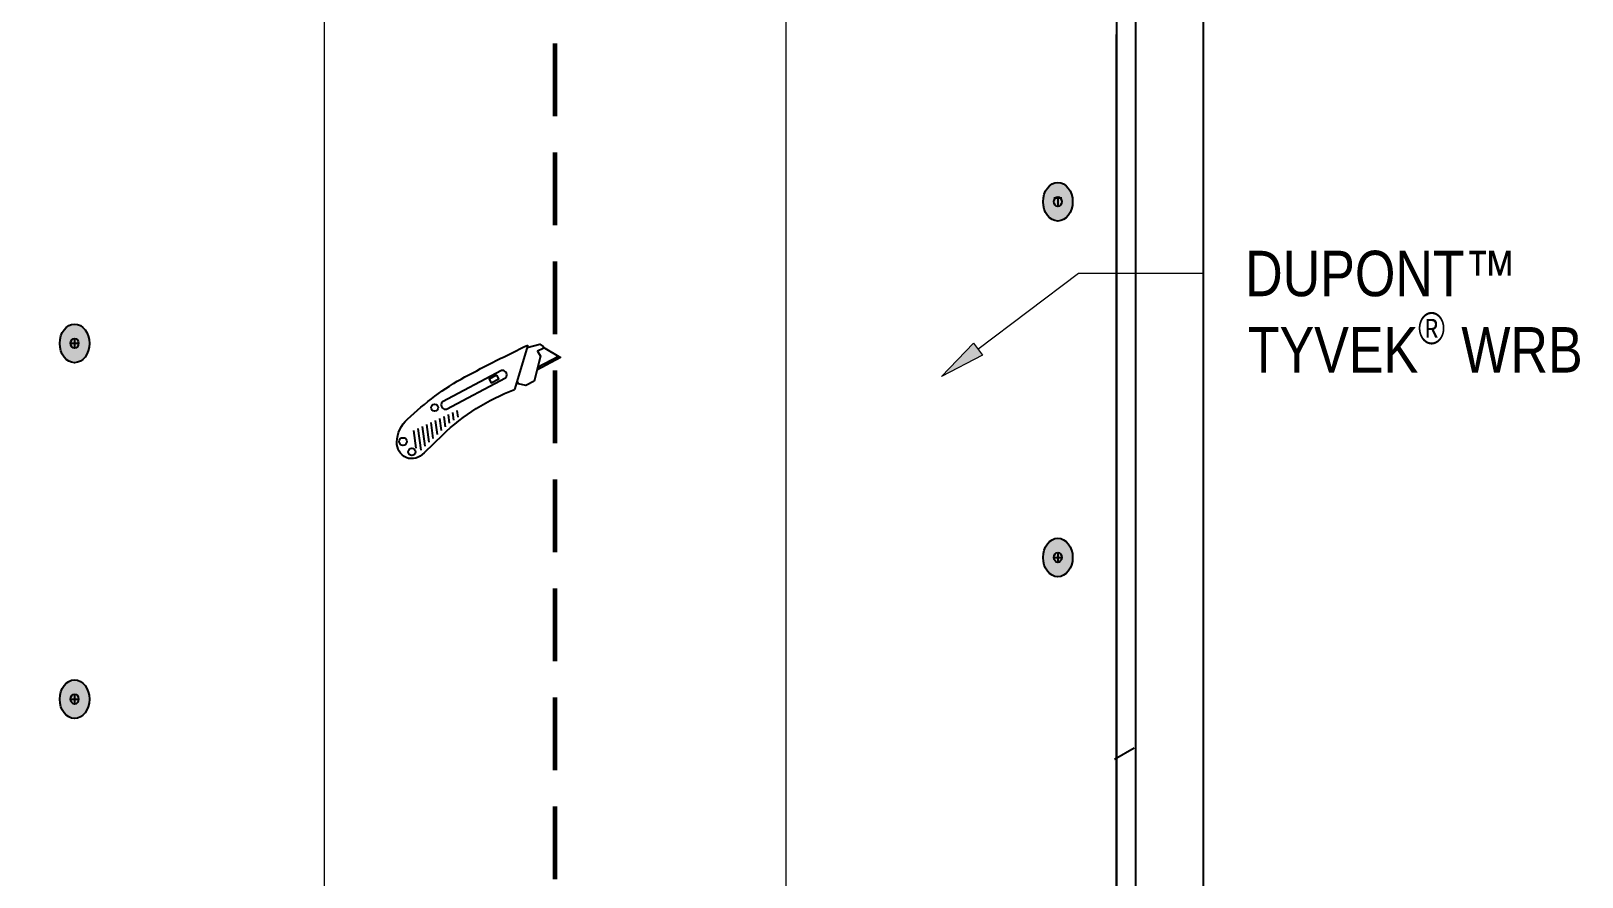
# Model space of a CAD drawing. Header units: inches. Extents: x -20.8 to 74.7, y -53.7 to 19.1.
# Drawn here: x -5.74 to -0.4, y -4.94 to -2.03 of the extents above; entities that cross this region are included whole.
import ezdxf

# ---------------------------------------------------------------- set-up
doc = ezdxf.new("R2010")
doc.units = ezdxf.units.IN
doc.header["$MEASUREMENT"] = 0
doc.linetypes.add('AI-Linetype-10', pattern=[0.375113, 0.250075, -0.125038])
for name, color, linetype, lineweight in [('.ATI-TEXT', 7, 'Continuous', 0), ('G-ANNO-TTLB', 7, 'Continuous', 0), ('TYVEK', 7, 'Continuous', 0)]:
    doc.layers.add(name, color=color, linetype=linetype, lineweight=lineweight)

# ---------------------------------------------------------------- blocks, each defined once
blk = doc.blocks.new('Block_189')
at = {"layer": 'TYVEK', "true_color": 0x003b71, "transparency": 33554687}
h = blk.add_hatch(color=156, dxfattribs=at)
h.dxf.hatch_style = 2
edge = h.paths.add_edge_path()
edge.add_ellipse((-2.2074, -3.843), major_axis=(0, 0.0664), ratio=0.766948, start_angle=0, end_angle=360)
at = {"layer": 'TYVEK', "color": 252, "lineweight": 25, "true_color": 0x838484}
for p, q in [((-2.221, -3.8426), (-2.1939, -3.8426)), ((-2.2074, -3.8255), (-2.2074, -3.8597))]:
    blk.add_line(p, q, dxfattribs=at)
at = {"layer": 'TYVEK', "color": 18, "lineweight": 25, "true_color": 0x000000}
blk.add_ellipse((-2.2074, -3.843), major_axis=(0, 0.0664), ratio=0.766948, dxfattribs=at)
at = {"layer": 'TYVEK', "color": 252, "lineweight": 25, "true_color": 0x838484}
blk.add_ellipse((-2.2074, -3.8426), major_axis=(0, 0.0171), ratio=0.788846, dxfattribs=at)
blk = doc.blocks.new('Block_190')
at = {"layer": 'TYVEK', "true_color": 0x003b71, "transparency": 33554687}
h = blk.add_hatch(color=156, dxfattribs=at)
h.dxf.hatch_style = 2
edge = h.paths.add_edge_path()
edge.add_ellipse((-2.2074, -2.6187), major_axis=(0, 0.0664), ratio=0.766948, start_angle=0, end_angle=360)
at = {"layer": 'TYVEK', "color": 252, "lineweight": 25, "true_color": 0x838484}
for p, q in [((-2.221, -2.6047), (-2.1939, -2.6047)), ((-2.2074, -2.6011), (-2.2074, -2.6354))]:
    blk.add_line(p, q, dxfattribs=at)
at = {"layer": 'TYVEK', "color": 18, "lineweight": 25, "true_color": 0x000000}
blk.add_ellipse((-2.2074, -2.6187), major_axis=(0, 0.0664), ratio=0.766948, dxfattribs=at)
at = {"layer": 'TYVEK', "color": 252, "lineweight": 25, "true_color": 0x838484}
blk.add_ellipse((-2.2074, -2.6183), major_axis=(0, 0.0171), ratio=0.788846, dxfattribs=at)
blk = doc.blocks.new('Block_186')
at = {"layer": 'TYVEK'}
for name in ['Block_190', 'Block_189']:
    blk.add_blockref(name, (0, 0), dxfattribs=at)
blk = doc.blocks.new('Block_198')
at = {"layer": 'TYVEK', "true_color": 0x003b71, "transparency": 33554687}
h = blk.add_hatch(color=156, dxfattribs=at)
h.dxf.hatch_style = 2
edge = h.paths.add_edge_path()
edge.add_ellipse((-5.5921, -3.1062), major_axis=(0, 0.0664), ratio=0.766948, start_angle=0, end_angle=360)
at = {"layer": 'TYVEK', "color": 252, "lineweight": 25, "true_color": 0x838484}
for p, q in [((-5.5921, -3.0886), (-5.5921, -3.1229)), ((-5.6056, -3.1058), (-5.5786, -3.1058))]:
    blk.add_line(p, q, dxfattribs=at)
at = {"layer": 'TYVEK', "color": 18, "lineweight": 25, "true_color": 0x000000}
blk.add_ellipse((-5.5921, -3.1062), major_axis=(0, 0.0664), ratio=0.766948, dxfattribs=at)
at = {"layer": 'TYVEK', "color": 252, "lineweight": 25, "true_color": 0x838484}
blk.add_ellipse((-5.5921, -3.1058), major_axis=(0, 0.0171), ratio=0.788846, dxfattribs=at)
blk = doc.blocks.new('Block_199')
at = {"layer": 'TYVEK', "true_color": 0x003b71, "transparency": 33554687}
h = blk.add_hatch(color=156, dxfattribs=at)
h.dxf.hatch_style = 2
edge = h.paths.add_edge_path()
edge.add_ellipse((-5.5921, -4.3305), major_axis=(0, 0.0664), ratio=0.766948, start_angle=0, end_angle=360)
at = {"layer": 'TYVEK', "color": 252, "lineweight": 25, "true_color": 0x838484}
for p, q in [((-5.5921, -4.313), (-5.5921, -4.3472)), ((-5.6056, -4.3301), (-5.5786, -4.3301))]:
    blk.add_line(p, q, dxfattribs=at)
at = {"layer": 'TYVEK', "color": 18, "lineweight": 25, "true_color": 0x000000}
blk.add_ellipse((-5.5921, -4.3305), major_axis=(0, 0.0664), ratio=0.766948, dxfattribs=at)
at = {"layer": 'TYVEK', "color": 252, "lineweight": 25, "true_color": 0x838484}
blk.add_ellipse((-5.5921, -4.3301), major_axis=(0, 0.0171), ratio=0.788846, dxfattribs=at)
blk = doc.blocks.new('Block_193')
at = {"layer": 'TYVEK'}
for name in ['Block_198', 'Block_199']:
    blk.add_blockref(name, (0, 0), dxfattribs=at)
blk = doc.blocks.new('Block_598')
at = {"layer": '.ATI-TEXT', "char_height": 0.2, "attachment_point": 7}
for s, insert in [('\\C18;\\c0;\\FArial Narrow|b0|i0|c1;\\H0.156297;\\W1.000000;DUPONT™', (-1.5627, -2.9459)), ('\\C18;\\c0;\\FArial Narrow|b0|i0|c1;\\H0.109408;\\W1.000000;®', (-0.967, -3.11)), ('\\C18;\\c0;\\FArial Narrow|b0|i0|c1;\\H0.156297;\\W1.000000;TYVEK', (-1.5538, -3.2064)), ('\\C18;\\c0;\\FArial Narrow|b0|i0|c1;\\H0.156297;\\W1.000000; WRB', (-0.8682, -3.2064))]:
    blk.add_mtext(s, dxfattribs=dict(at, insert=insert))
blk = doc.blocks.new('Block_597')
at = {"layer": '.ATI-TEXT', "true_color": 0x000000, "transparency": 33554687}
h = blk.add_hatch(color=18, dxfattribs=at)
h.dxf.hatch_style = 2
h.paths.add_polyline_path([(-2.467, -3.1465), (-2.6076, -3.2195), (-2.4983, -3.1048)])
at = {"layer": '.ATI-TEXT', "color": 18, "lineweight": 0, "true_color": 0x000000}
for p, q in [((-2.4826, -3.1256), (-2.1358, -2.865)), ((-2.1358, -2.865), (-1.7056, -2.865))]:
    blk.add_line(p, q, dxfattribs=at)
at = {"layer": '.ATI-TEXT'}
blk.add_lwpolyline([(-2.467, -3.1465), (-2.6076, -3.2195), (-2.4983, -3.1048), (-2.4983, -3.1048)], close=True, dxfattribs=at)
blk.add_blockref('Block_598', (0, 0), dxfattribs=at)

msp = doc.modelspace()

# ---------------------------------------------------------------- hatches: boundary and pattern name
at = {"layer": 'G-ANNO-TTLB', "true_color": 0xb9529f, "transparency": 33554687}
h = msp.add_hatch(color=233, dxfattribs=at)
edge = h.paths.add_edge_path()
edge.add_spline(control_points=[(20.0342, -15.1346), (20.0342, -15.1346), (-20.6658, -15.1346), (-20.6658, -15.1346), (-20.6658, -15.1346), (-20.6658, 19.0008), (-20.6658, 19.0008), (-20.6658, 19.0008), (20.0342, 19.0008), (20.0342, 19.0008), (20.0342, 19.0008), (20.0342, -15.1346), (20.0342, -15.1346)], knot_values=[0, 0, 0, 0, 1, 1, 1, 2, 2, 2, 3, 3, 3, 4, 4, 4, 4], degree=3, periodic=0)
edge = h.paths.add_edge_path()
edge.add_spline(control_points=[(-20.5408, 18.8757), (-20.5408, 18.8757), (-20.5408, -15.0095), (-20.5408, -15.0095), (-20.5408, -15.0095), (19.9092, -15.0095), (19.9092, -15.0095), (19.9092, -15.0095), (19.9092, 18.8757), (19.9092, 18.8757), (19.9092, 18.8757), (-20.5408, 18.8757), (-20.5408, 18.8757)], knot_values=[0, 0, 0, 0, 1, 1, 1, 2, 2, 2, 3, 3, 3, 4, 4, 4, 4], degree=3, periodic=0)
edge.add_line((-20.5408, 18.8757), (-20.5408, 18.8757))

# ---------------------------------------------------------------- linework, layer by layer
at = {"layer": 'G-ANNO-TTLB'}
for points in [[(20.0342, -15.1346), (20.0342, -15.1346), (-20.6658, -15.1346), (-20.6658, -15.1346), (-20.6658, -15.1346), (-20.6658, 19.0008), (-20.6658, 19.0008), (-20.6658, 19.0008), (20.0342, 19.0008), (20.0342, 19.0008), (20.0342, 19.0008), (20.0342, -15.1346), (20.0342, -15.1346)], [(-20.5408, 18.8757), (-20.5408, 18.8757), (-20.5408, -15.0095), (-20.5408, -15.0095), (-20.5408, -15.0095), (19.9092, -15.0095), (19.9092, -15.0095), (19.9092, -15.0095), (19.9092, 18.8757), (19.9092, 18.8757), (19.9092, 18.8757), (-20.5408, 18.8757), (-20.5408, 18.8757)]]:
    msp.add_open_spline(points, degree=3, knots=[0, 0, 0, 0, 1, 1, 1, 2, 2, 2, 3, 3, 3, 4, 4, 4, 4], dxfattribs=at)
at = {"layer": 'TYVEK', "color": 18, "lineweight": 18, "true_color": 0x000000}
for p, q in [((-4.7317, -5.3943), (-4.7317, -0.8586)), ((-3.1425, -6.3118), (-3.1425, -1.7779))]:
    msp.add_line(p, q, dxfattribs=at)
at = {"layer": 'TYVEK', "color": 33, "lineweight": 25, "true_color": 0xcb9865}
msp.add_line((-1.7056, -7.6445), (-1.7056, -1.0685), dxfattribs=at)
at = {"layer": 'TYVEK', "color": 2, "lineweight": 25, "true_color": 0xf5eb12}
for p, q in [((-1.939, -7.7795), (-1.939, -1.2035)), ((-1.9452, -4.499), (-2.0119, -4.5377))]:
    msp.add_line(p, q, dxfattribs=at)
at = {"layer": 'TYVEK', "color": 18, "lineweight": 25, "true_color": 0x000000}
for p, q in [((-2.0058, -1.2407), (-2.0058, -7.8182)), ((-2.0058, -7.1364), (-2.0058, -2.0433)), ((-4.0316, -3.1119), (-4.0776, -3.265)), ((-3.9262, -3.1508), (-3.9983, -3.1896)), ((-4.3212, -3.3578), (-4.3163, -3.393)), ((-4.3063, -3.351), (-4.3021, -3.3811)), ((-4.2914, -3.3441), (-4.2877, -3.3706)), ((-4.2764, -3.3373), (-4.2732, -3.3602)), ((-4.4258, -3.4055), (-4.4173, -3.4665)), ((-4.4108, -3.3987), (-4.4004, -3.4733)), ((-4.3959, -3.3919), (-4.3864, -3.4599)), ((-4.381, -3.3851), (-4.3724, -3.4465)), ((-4.366, -3.3782), (-4.3584, -3.4331)), ((-4.3511, -3.3714), (-4.3444, -3.4198)), ((-4.3362, -3.3646), (-4.3303, -3.4064)), ((-4.3248, -3.4204), (-4.3892, -3.4822))]:
    msp.add_line(p, q, dxfattribs=at)
at = {"layer": 'TYVEK', "color": 18, "linetype": 'AI-Linetype-10', "lineweight": 60, "true_color": 0x000000}
msp.add_line((-3.9394, -1.3241), (-3.9394, -5.838), dxfattribs=at)
at = {"layer": 'TYVEK', "color": 18, "lineweight": 25, "true_color": 0x000000}
for points in [[(-4.0339, -3.1198), (-3.9905, -3.1082), (-3.9788, -3.1169), (-3.9793, -3.1231), (-3.9986, -3.1325), (-3.9882, -3.1496), (-4.0101, -3.2364), (-4.0385, -3.2509), (-4.0635, -3.2451), (-4.0687, -3.2353)], [(-3.979, -3.1189), (-3.9197, -3.1547), (-4.0006, -3.1987)]]:
    msp.add_lwpolyline(points, dxfattribs=at)
msp.add_lwpolyline([(-4.1385, -3.216), (-4.1645, -3.2297), (-4.158, -3.2421), (-4.132, -3.2283)], close=True, dxfattribs=at)
for centre, radius in [((-4.3526, -3.3271), 0.0122), ((-4.4616, -3.4438), 0.0132), ((-4.4311, -3.4796), 0.0125)]:
    msp.add_circle(centre, radius, dxfattribs=at)
for points in [[(-4.2482, -3.2212), (-4.1768, -3.1832), (-4.1046, -3.1468), (-4.0316, -3.1119)], [(-4.4458, -3.3668), (-4.3863, -3.3101), (-4.3199, -3.2612), (-4.2482, -3.2212)], [(-4.3248, -3.4204), (-4.2539, -3.3523), (-4.1698, -3.2994), (-4.0776, -3.265)], [(-4.4829, -3.4456), (-4.482, -3.4153), (-4.4686, -3.3868), (-4.4458, -3.3668)], [(-4.4509, -3.4993), (-4.4706, -3.4886), (-4.4828, -3.468), (-4.4829, -3.4456)], [(-4.3892, -3.4822), (-4.4039, -3.5007), (-4.4288, -3.5076), (-4.4509, -3.4993)]]:
    msp.add_open_spline(points, degree=3, dxfattribs=at)
msp.add_open_spline([(-4.1087, -3.2248), (-4.1087, -3.2248), (-4.3122, -3.3324), (-4.3122, -3.3324), (-4.3173, -3.3336), (-4.3227, -3.3319), (-4.3264, -3.328), (-4.332, -3.322), (-4.3316, -3.3126), (-4.3256, -3.307), (-4.3256, -3.307), (-4.1221, -3.1994), (-4.1221, -3.1994), (-4.1173, -3.1985), (-4.1124, -3.2001), (-4.1089, -3.2035), (-4.103, -3.2093), (-4.1029, -3.2189), (-4.1087, -3.2248)], degree=3, knots=[0, 0, 0, 0, 1, 1, 1, 2, 2, 2, 3, 3, 3, 4, 4, 4, 5, 5, 5, 6, 6, 6, 6], dxfattribs=at)

# ---------------------------------------------------------------- block references
at = {"layer": '.ATI-TEXT'}
msp.add_blockref('Block_597', (0, 0), dxfattribs=at)
at = {"layer": 'TYVEK'}
for name in ['Block_193', 'Block_186']:
    msp.add_blockref(name, (0, 0), dxfattribs=at)

doc.saveas('drawing.dxf')
